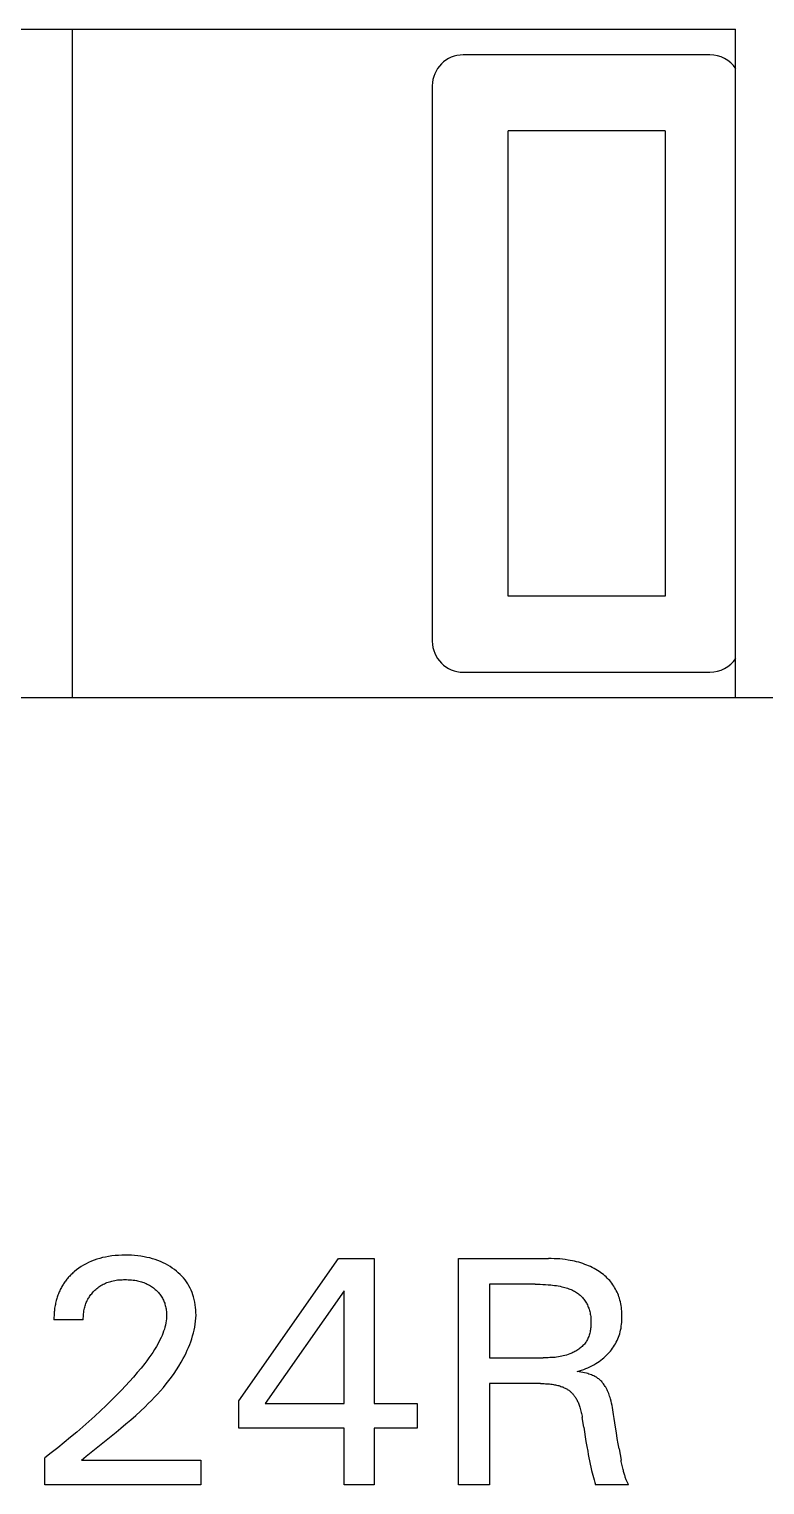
# Model space of a CAD drawing. Extents: x 0 to 420, y 0 to 297.
# Drawn here: x 162.89 to 170.05, y 229.71 to 243.86 of the extents above; entities that cross this region are included whole.
import ezdxf

# ---------------------------------------------------------------- set-up
doc = ezdxf.new("R2010")
doc.units = 0
doc.header["$LTSCALE"] = 23.1
doc.layers.add('10000_FRONT', color=7, linetype='CONTINUOUS')

msp = doc.modelspace()

# ---------------------------------------------------------------- linework, layer by layer
at = {"layer": '10000_FRONT', "color": 7, "linetype": 'CONTINUOUS'}
for p, q in [((155.513, 243.856), (169.763, 243.856)), ((163.313, 237.356), (163.313, 243.856)), ((169.763, 237.356), (169.763, 243.856)), ((169.513, 243.606), (167.113, 243.606)), ((166.813, 243.306), (166.813, 237.906)), ((167.55, 238.344), (167.55, 242.869)), ((169.076, 242.869), (167.55, 242.869)), ((169.076, 242.869), (169.076, 238.344)), ((169.076, 238.344), (167.55, 238.344)), ((167.113, 237.606), (169.513, 237.606)), ((182.263, 237.356), (148.763, 237.356)), ((163.634, 231.921), (163.606, 231.915)), ((163.665, 231.927), (163.634, 231.921)), ((163.697, 231.932), (163.665, 231.927)), ((163.728, 231.935), (163.697, 231.932)), ((163.76, 231.937), (163.728, 231.935)), ((163.792, 231.939), (163.76, 231.937)), ((163.824, 231.939), (163.792, 231.939)), ((163.855, 231.939), (163.824, 231.939)), ((163.886, 231.938), (163.855, 231.939)), ((163.917, 231.936), (163.886, 231.938)), ((163.948, 231.933), (163.917, 231.936)), ((163.978, 231.929), (163.948, 231.933)), ((164.009, 231.924), (163.978, 231.929)), ((164.036, 231.918), (164.009, 231.924)), ((163.333, 231.78), (163.325, 231.773)), ((163.354, 231.797), (163.333, 231.78)), ((163.376, 231.814), (163.354, 231.797)), ((163.399, 231.829), (163.376, 231.814)), ((163.422, 231.843), (163.399, 231.829)), ((163.446, 231.856), (163.422, 231.843)), ((163.47, 231.868), (163.446, 231.856)), ((163.497, 231.88), (163.47, 231.868)), ((163.523, 231.891), (163.497, 231.88)), ((163.551, 231.9), (163.523, 231.891)), ((163.578, 231.908), (163.551, 231.9)), ((163.606, 231.915), (163.578, 231.908)), ((164.064, 231.912), (164.036, 231.918)), ((164.091, 231.905), (164.064, 231.912)), ((164.117, 231.896), (164.091, 231.905)), ((164.144, 231.887), (164.117, 231.896)), ((164.17, 231.877), (164.144, 231.887)), ((164.194, 231.866), (164.17, 231.877)), ((164.217, 231.855), (164.194, 231.866)), ((164.24, 231.842), (164.217, 231.855)), ((164.262, 231.829), (164.24, 231.842)), ((164.284, 231.814), (164.262, 231.829)), ((164.306, 231.799), (164.284, 231.814)), ((164.324, 231.784), (164.306, 231.799)), ((164.342, 231.769), (164.324, 231.784)), ((164.931, 230.522), (165.901, 231.906)), ((165.901, 231.906), (166.248, 231.906)), ((166.248, 231.906), (166.248, 230.497)), ((167.067, 229.706), (167.067, 231.906)), ((167.067, 231.906), (167.943, 231.906)), ((167.97, 231.906), (167.943, 231.906)), ((167.998, 231.905), (167.97, 231.906)), ((168.025, 231.904), (167.998, 231.905)), ((168.052, 231.902), (168.025, 231.904)), ((168.079, 231.9), (168.052, 231.902)), ((168.106, 231.896), (168.079, 231.9)), ((168.133, 231.892), (168.106, 231.896)), ((168.154, 231.889), (168.133, 231.892)), ((168.175, 231.885), (168.154, 231.889)), ((168.196, 231.88), (168.175, 231.885)), ((168.216, 231.875), (168.196, 231.88)), ((168.237, 231.87), (168.216, 231.875)), ((168.257, 231.864), (168.237, 231.87)), ((168.277, 231.857), (168.257, 231.864)), ((168.297, 231.85), (168.277, 231.857)), ((168.315, 231.843), (168.297, 231.85)), ((168.333, 231.836), (168.315, 231.843)), ((168.351, 231.828), (168.333, 231.836)), ((168.369, 231.819), (168.351, 231.828)), ((168.386, 231.81), (168.369, 231.819)), ((168.403, 231.801), (168.386, 231.81)), ((168.42, 231.791), (168.403, 231.801)), ((168.436, 231.78), (168.42, 231.791)), ((168.45, 231.77), (168.436, 231.78)), ((163.216, 231.644), (163.21, 231.634)), ((163.222, 231.653), (163.216, 231.644)), ((163.227, 231.662), (163.222, 231.653)), ((163.233, 231.671), (163.227, 231.662)), ((163.239, 231.68), (163.233, 231.671)), ((163.246, 231.688), (163.239, 231.68)), ((163.252, 231.696), (163.246, 231.688)), ((163.259, 231.705), (163.252, 231.696)), ((163.265, 231.713), (163.259, 231.705)), ((163.272, 231.721), (163.265, 231.713)), ((163.279, 231.729), (163.272, 231.721)), ((163.287, 231.736), (163.279, 231.729)), ((163.294, 231.744), (163.287, 231.736)), ((163.301, 231.752), (163.294, 231.744)), ((163.309, 231.759), (163.301, 231.752)), ((163.317, 231.766), (163.309, 231.759)), ((163.325, 231.773), (163.317, 231.766)), ((163.569, 231.63), (163.579, 231.637)), ((163.579, 231.637), (163.59, 231.643)), ((163.59, 231.643), (163.601, 231.65)), ((163.601, 231.65), (163.612, 231.656)), ((163.612, 231.656), (163.624, 231.661)), ((163.624, 231.661), (163.636, 231.667)), ((163.636, 231.667), (163.648, 231.672)), ((163.648, 231.672), (163.66, 231.676)), ((163.66, 231.676), (163.672, 231.68)), ((163.672, 231.68), (163.685, 231.684)), ((163.685, 231.684), (163.697, 231.688)), ((163.697, 231.688), (163.71, 231.691)), ((163.71, 231.691), (163.724, 231.693)), ((163.724, 231.693), (163.738, 231.696)), ((163.738, 231.696), (163.752, 231.698)), ((163.752, 231.698), (163.767, 231.699)), ((163.767, 231.699), (163.781, 231.701)), ((163.781, 231.701), (163.795, 231.701)), ((163.795, 231.701), (163.809, 231.702)), ((163.809, 231.702), (163.824, 231.702)), ((163.824, 231.702), (163.84, 231.702)), ((163.84, 231.702), (163.856, 231.701)), ((163.856, 231.701), (163.872, 231.701)), ((163.872, 231.701), (163.887, 231.699)), ((163.887, 231.699), (163.903, 231.697)), ((163.903, 231.697), (163.919, 231.695)), ((163.919, 231.695), (163.935, 231.692)), ((163.935, 231.692), (163.947, 231.69)), ((163.947, 231.69), (163.959, 231.687)), ((163.959, 231.687), (163.971, 231.684)), ((163.971, 231.684), (163.983, 231.68)), ((163.983, 231.68), (163.995, 231.676)), ((163.995, 231.676), (164.007, 231.672)), ((164.007, 231.672), (164.019, 231.668)), ((164.019, 231.668), (164.03, 231.663)), ((164.03, 231.663), (164.041, 231.658)), ((164.041, 231.658), (164.052, 231.652)), ((164.052, 231.652), (164.062, 231.647)), ((164.062, 231.647), (164.072, 231.641)), ((164.072, 231.641), (164.082, 231.634)), ((164.36, 231.752), (164.342, 231.769)), ((164.377, 231.736), (164.36, 231.752)), ((164.393, 231.718), (164.377, 231.736)), ((164.408, 231.699), (164.393, 231.718)), ((164.422, 231.68), (164.408, 231.699)), ((164.435, 231.661), (164.422, 231.68)), ((164.446, 231.641), (164.435, 231.661)), ((164.457, 231.62), (164.446, 231.641)), ((167.368, 231.657), (167.368, 230.941)), ((167.812, 231.657), (167.368, 231.657)), ((167.812, 231.657), (167.838, 231.657)), ((167.838, 231.657), (167.863, 231.656)), ((167.863, 231.656), (167.889, 231.655)), ((167.889, 231.655), (167.914, 231.654)), ((167.914, 231.654), (167.94, 231.652)), ((167.94, 231.652), (167.965, 231.65)), ((167.965, 231.65), (167.983, 231.648)), ((167.983, 231.648), (168.001, 231.646)), ((168.001, 231.646), (168.019, 231.643)), ((168.019, 231.643), (168.037, 231.64)), ((168.037, 231.64), (168.055, 231.637)), ((168.055, 231.637), (168.072, 231.633)), ((168.463, 231.76), (168.45, 231.77)), ((168.477, 231.75), (168.463, 231.76)), ((168.49, 231.739), (168.477, 231.75)), ((168.502, 231.728), (168.49, 231.739)), ((168.514, 231.716), (168.502, 231.728)), ((168.526, 231.704), (168.514, 231.716)), ((168.538, 231.692), (168.526, 231.704)), ((168.548, 231.679), (168.538, 231.692)), ((168.559, 231.666), (168.548, 231.679)), ((168.569, 231.652), (168.559, 231.666)), ((168.578, 231.639), (168.569, 231.652)), ((168.586, 231.625), (168.578, 231.639)), ((163.155, 231.497), (163.152, 231.485)), ((163.158, 231.508), (163.155, 231.497)), ((163.161, 231.519), (163.158, 231.508)), ((163.165, 231.53), (163.161, 231.519)), ((163.168, 231.541), (163.165, 231.53)), ((163.172, 231.552), (163.168, 231.541)), ((163.176, 231.562), (163.172, 231.552)), ((163.181, 231.573), (163.176, 231.562)), ((163.185, 231.583), (163.181, 231.573)), ((163.19, 231.594), (163.185, 231.583)), ((163.194, 231.604), (163.19, 231.594)), ((163.199, 231.614), (163.194, 231.604)), ((163.205, 231.624), (163.199, 231.614)), ((163.21, 231.634), (163.205, 231.624)), ((163.453, 231.489), (163.457, 231.499)), ((163.457, 231.499), (163.462, 231.51)), ((163.462, 231.51), (163.468, 231.52)), ((163.468, 231.52), (163.474, 231.529)), ((163.474, 231.529), (163.48, 231.538)), ((163.48, 231.538), (163.486, 231.548)), ((163.486, 231.548), (163.493, 231.556)), ((163.493, 231.556), (163.5, 231.565)), ((163.5, 231.565), (163.507, 231.574)), ((163.507, 231.574), (163.514, 231.582)), ((163.514, 231.582), (163.522, 231.59)), ((163.522, 231.59), (163.53, 231.598)), ((163.53, 231.598), (163.539, 231.606)), ((163.539, 231.606), (163.549, 231.614)), ((163.549, 231.614), (163.559, 231.622)), ((163.559, 231.622), (163.569, 231.63)), ((164.082, 231.634), (164.092, 231.628)), ((164.092, 231.628), (164.101, 231.621)), ((164.101, 231.621), (164.111, 231.613)), ((164.111, 231.613), (164.119, 231.606)), ((164.119, 231.606), (164.127, 231.599)), ((164.127, 231.599), (164.135, 231.591)), ((164.135, 231.591), (164.143, 231.584)), ((164.143, 231.584), (164.15, 231.576)), ((164.15, 231.576), (164.157, 231.567)), ((164.157, 231.567), (164.164, 231.559)), ((164.164, 231.559), (164.17, 231.55)), ((164.17, 231.55), (164.177, 231.541)), ((164.177, 231.541), (164.182, 231.532)), ((164.182, 231.532), (164.188, 231.522)), ((164.188, 231.522), (164.193, 231.513)), ((164.193, 231.513), (164.197, 231.503)), ((164.197, 231.503), (164.202, 231.493)), ((164.467, 231.599), (164.457, 231.62)), ((164.476, 231.577), (164.467, 231.599)), ((164.484, 231.555), (164.476, 231.577)), ((164.491, 231.533), (164.484, 231.555)), ((164.498, 231.508), (164.491, 231.533)), ((164.503, 231.483), (164.498, 231.508)), ((165.954, 231.593), (165.188, 230.497)), ((165.954, 230.497), (165.954, 231.593)), ((168.072, 231.633), (168.09, 231.629)), ((168.09, 231.629), (168.102, 231.625)), ((168.102, 231.625), (168.115, 231.622)), ((168.115, 231.622), (168.127, 231.618)), ((168.127, 231.618), (168.139, 231.613)), ((168.139, 231.613), (168.151, 231.609)), ((168.151, 231.609), (168.163, 231.604)), ((168.163, 231.604), (168.175, 231.599)), ((168.175, 231.599), (168.186, 231.593)), ((168.186, 231.593), (168.196, 231.588)), ((168.196, 231.588), (168.206, 231.582)), ((168.206, 231.582), (168.215, 231.576)), ((168.215, 231.576), (168.224, 231.57)), ((168.224, 231.57), (168.233, 231.564)), ((168.233, 231.564), (168.242, 231.557)), ((168.242, 231.557), (168.25, 231.55)), ((168.25, 231.55), (168.258, 231.543)), ((168.258, 231.543), (168.266, 231.535)), ((168.266, 231.535), (168.274, 231.527)), ((168.274, 231.527), (168.281, 231.519)), ((168.281, 231.519), (168.288, 231.51)), ((168.288, 231.51), (168.294, 231.502)), ((168.294, 231.502), (168.3, 231.493)), ((168.594, 231.61), (168.586, 231.625)), ((168.602, 231.596), (168.594, 231.61)), ((168.609, 231.581), (168.602, 231.596)), ((168.616, 231.566), (168.609, 231.581)), ((168.622, 231.551), (168.616, 231.566)), ((168.628, 231.535), (168.622, 231.551)), ((168.633, 231.52), (168.628, 231.535)), ((168.638, 231.502), (168.633, 231.52)), ((168.642, 231.485), (168.638, 231.502)), ((163.135, 231.374), (163.134, 231.362)), ((163.134, 231.362), (163.134, 231.349)), ((163.136, 231.387), (163.135, 231.374)), ((163.137, 231.399), (163.136, 231.387)), ((163.139, 231.411), (163.137, 231.399)), ((163.14, 231.424), (163.139, 231.411)), ((163.142, 231.436), (163.14, 231.424)), ((163.144, 231.449), (163.142, 231.436)), ((163.147, 231.461), (163.144, 231.449)), ((163.149, 231.473), (163.147, 231.461)), ((163.152, 231.485), (163.149, 231.473)), ((163.419, 231.34), (163.42, 231.354)), ((163.42, 231.354), (163.421, 231.369)), ((163.421, 231.369), (163.423, 231.383)), ((163.423, 231.383), (163.425, 231.397)), ((163.425, 231.397), (163.428, 231.411)), ((163.428, 231.411), (163.431, 231.424)), ((163.431, 231.424), (163.434, 231.435)), ((163.434, 231.435), (163.437, 231.446)), ((163.437, 231.446), (163.44, 231.457)), ((163.44, 231.457), (163.444, 231.468)), ((163.444, 231.468), (163.448, 231.479)), ((163.448, 231.479), (163.453, 231.489)), ((164.202, 231.493), (164.206, 231.482)), ((164.206, 231.482), (164.21, 231.472)), ((164.21, 231.472), (164.213, 231.462)), ((164.213, 231.462), (164.216, 231.451)), ((164.216, 231.451), (164.219, 231.439)), ((164.219, 231.439), (164.222, 231.428)), ((164.222, 231.428), (164.224, 231.416)), ((164.224, 231.416), (164.226, 231.404)), ((164.226, 231.404), (164.227, 231.392)), ((164.227, 231.392), (164.228, 231.38)), ((164.228, 231.38), (164.229, 231.368)), ((164.229, 231.368), (164.229, 231.356)), ((164.229, 231.356), (164.229, 231.344)), ((164.508, 231.458), (164.503, 231.483)), ((164.511, 231.432), (164.508, 231.458)), ((164.513, 231.407), (164.511, 231.432)), ((164.514, 231.382), (164.513, 231.407)), ((164.513, 231.327), (164.515, 231.356)), ((164.515, 231.356), (164.514, 231.382)), ((168.3, 231.493), (168.306, 231.484)), ((168.306, 231.484), (168.311, 231.474)), ((168.311, 231.474), (168.317, 231.465)), ((168.317, 231.465), (168.321, 231.455)), ((168.321, 231.455), (168.326, 231.445)), ((168.326, 231.445), (168.33, 231.435)), ((168.33, 231.435), (168.334, 231.425)), ((168.334, 231.425), (168.337, 231.415)), ((168.337, 231.415), (168.341, 231.403)), ((168.341, 231.403), (168.344, 231.391)), ((168.344, 231.391), (168.347, 231.379)), ((168.347, 231.379), (168.349, 231.367)), ((168.349, 231.367), (168.352, 231.355)), ((168.352, 231.355), (168.353, 231.343)), ((168.646, 231.467), (168.642, 231.485)), ((168.649, 231.45), (168.646, 231.467)), ((168.652, 231.432), (168.649, 231.45)), ((168.654, 231.414), (168.652, 231.432)), ((168.655, 231.396), (168.654, 231.414)), ((168.656, 231.378), (168.655, 231.396)), ((168.657, 231.36), (168.656, 231.378)), ((168.657, 231.342), (168.657, 231.36)), ((163.134, 231.349), (163.133, 231.337)), ((163.133, 231.337), (163.133, 231.325)), ((163.133, 231.325), (163.133, 231.312)), ((163.418, 231.312), (163.133, 231.312)), ((163.418, 231.326), (163.419, 231.34)), ((163.418, 231.312), (163.418, 231.326)), ((164.207, 231.219), (164.2, 231.199)), ((164.213, 231.239), (164.207, 231.219)), ((164.218, 231.26), (164.213, 231.239)), ((164.222, 231.281), (164.218, 231.26)), ((164.226, 231.302), (164.222, 231.281)), ((164.228, 231.322), (164.226, 231.302)), ((164.229, 231.344), (164.228, 231.322)), ((164.49, 231.183), (164.497, 231.211)), ((164.497, 231.211), (164.503, 231.24)), ((164.503, 231.24), (164.508, 231.269)), ((164.508, 231.269), (164.511, 231.298)), ((164.511, 231.298), (164.513, 231.327)), ((168.351, 231.214), (168.349, 231.203)), ((168.352, 231.226), (168.351, 231.214)), ((168.354, 231.237), (168.352, 231.226)), ((168.353, 231.343), (168.354, 231.331)), ((168.354, 231.331), (168.355, 231.319)), ((168.355, 231.248), (168.354, 231.237)), ((168.355, 231.319), (168.356, 231.306)), ((168.356, 231.259), (168.355, 231.248)), ((168.356, 231.306), (168.356, 231.294)), ((168.356, 231.294), (168.356, 231.281)), ((168.356, 231.281), (168.356, 231.27)), ((168.356, 231.27), (168.356, 231.259)), ((168.64, 231.193), (168.644, 231.211)), ((168.644, 231.211), (168.648, 231.23)), ((168.648, 231.23), (168.651, 231.248)), ((168.651, 231.248), (168.653, 231.267)), ((168.653, 231.267), (168.655, 231.286)), ((168.655, 231.286), (168.656, 231.304)), ((168.656, 231.304), (168.657, 231.323)), ((168.657, 231.323), (168.657, 231.342)), ((164.146, 231.08), (164.129, 231.051)), ((164.161, 231.109), (164.146, 231.08)), ((164.176, 231.139), (164.161, 231.109)), ((164.184, 231.159), (164.176, 231.139)), ((164.193, 231.179), (164.184, 231.159)), ((164.2, 231.199), (164.193, 231.179)), ((164.442, 231.043), (164.454, 231.07)), ((164.454, 231.07), (164.464, 231.098)), ((164.464, 231.098), (164.474, 231.126)), ((164.474, 231.126), (164.482, 231.154)), ((164.482, 231.154), (164.49, 231.183)), ((168.292, 231.075), (168.285, 231.067)), ((168.299, 231.084), (168.292, 231.075)), ((168.305, 231.092), (168.299, 231.084)), ((168.311, 231.101), (168.305, 231.092)), ((168.316, 231.111), (168.311, 231.101)), ((168.321, 231.12), (168.316, 231.111)), ((168.326, 231.13), (168.321, 231.12)), ((168.33, 231.14), (168.326, 231.13)), ((168.334, 231.15), (168.33, 231.14)), ((168.338, 231.161), (168.334, 231.15)), ((168.341, 231.171), (168.338, 231.161)), ((168.344, 231.182), (168.341, 231.171)), ((168.347, 231.193), (168.344, 231.182)), ((168.349, 231.203), (168.347, 231.193)), ((168.586, 231.064), (168.594, 231.079)), ((168.594, 231.079), (168.602, 231.094)), ((168.602, 231.094), (168.61, 231.11)), ((168.61, 231.11), (168.617, 231.126)), ((168.617, 231.126), (168.623, 231.142)), ((168.623, 231.142), (168.629, 231.159)), ((168.629, 231.159), (168.635, 231.175)), ((168.635, 231.175), (168.64, 231.193)), ((164.056, 230.94), (164.036, 230.913)), ((164.075, 230.967), (164.056, 230.94)), ((164.094, 230.994), (164.075, 230.967)), ((164.112, 231.022), (164.094, 230.994)), ((164.129, 231.051), (164.112, 231.022)), ((164.37, 230.898), (164.391, 230.936)), ((164.391, 230.936), (164.405, 230.962)), ((164.405, 230.962), (164.418, 230.989)), ((164.418, 230.989), (164.43, 231.016)), ((164.43, 231.016), (164.442, 231.043)), ((167.368, 230.941), (167.892, 230.941)), ((167.908, 230.941), (167.892, 230.941)), ((167.924, 230.942), (167.908, 230.941)), ((167.941, 230.942), (167.924, 230.942)), ((167.957, 230.943), (167.941, 230.942)), ((167.973, 230.944), (167.957, 230.943)), ((167.99, 230.945), (167.973, 230.944)), ((168.006, 230.946), (167.99, 230.945)), ((168.022, 230.948), (168.006, 230.946)), ((168.039, 230.95), (168.022, 230.948)), ((168.055, 230.953), (168.039, 230.95)), ((168.071, 230.956), (168.055, 230.953)), ((168.087, 230.96), (168.071, 230.956)), ((168.103, 230.964), (168.087, 230.96)), ((168.119, 230.968), (168.103, 230.964)), ((168.134, 230.973), (168.119, 230.968)), ((168.15, 230.979), (168.134, 230.973)), ((168.16, 230.983), (168.15, 230.979)), ((168.17, 230.987), (168.16, 230.983)), ((168.18, 230.992), (168.17, 230.987)), ((168.19, 230.997), (168.18, 230.992)), ((168.2, 231.002), (168.19, 230.997)), ((168.209, 231.007), (168.2, 231.002)), ((168.218, 231.013), (168.209, 231.007)), ((168.228, 231.019), (168.218, 231.013)), ((168.237, 231.025), (168.228, 231.019)), ((168.245, 231.031), (168.237, 231.025)), ((168.254, 231.038), (168.245, 231.031)), ((168.262, 231.045), (168.254, 231.038)), ((168.27, 231.052), (168.262, 231.045)), ((168.278, 231.06), (168.27, 231.052)), ((168.285, 231.067), (168.278, 231.06)), ((168.453, 230.919), (168.467, 230.93)), ((168.467, 230.93), (168.481, 230.942)), ((168.481, 230.942), (168.495, 230.954)), ((168.495, 230.954), (168.508, 230.966)), ((168.508, 230.966), (168.521, 230.979)), ((168.521, 230.979), (168.533, 230.992)), ((168.533, 230.992), (168.545, 231.006)), ((168.545, 231.006), (168.556, 231.02)), ((168.556, 231.02), (168.566, 231.034)), ((168.566, 231.034), (168.576, 231.049)), ((168.576, 231.049), (168.586, 231.064)), ((163.943, 230.798), (163.906, 230.754)), ((163.98, 230.842), (163.943, 230.798)), ((164.016, 230.887), (163.98, 230.842)), ((164.036, 230.913), (164.016, 230.887)), ((164.276, 230.755), (164.301, 230.789)), ((164.301, 230.789), (164.325, 230.825)), ((164.325, 230.825), (164.348, 230.861)), ((164.348, 230.861), (164.37, 230.898)), ((168.222, 230.807), (168.244, 230.814)), ((168.24, 230.805), (168.222, 230.807)), ((168.258, 230.802), (168.24, 230.805)), ((168.244, 230.814), (168.265, 230.821)), ((168.276, 230.799), (168.258, 230.802)), ((168.265, 230.821), (168.286, 230.829)), ((168.294, 230.795), (168.276, 230.799)), ((168.286, 230.829), (168.307, 230.837)), ((168.311, 230.791), (168.294, 230.795)), ((168.307, 230.837), (168.326, 230.845)), ((168.324, 230.788), (168.311, 230.791)), ((168.336, 230.784), (168.324, 230.788)), ((168.326, 230.845), (168.346, 230.855)), ((168.346, 230.855), (168.365, 230.864)), ((168.365, 230.864), (168.384, 230.874)), ((168.384, 230.874), (168.402, 230.885)), ((168.402, 230.885), (168.419, 230.896)), ((168.419, 230.896), (168.436, 230.907)), ((168.436, 230.907), (168.453, 230.919)), ((163.829, 230.669), (163.789, 230.627)), ((163.867, 230.711), (163.829, 230.669)), ((163.906, 230.754), (163.867, 230.711)), ((164.169, 230.621), (164.197, 230.654)), ((164.197, 230.654), (164.224, 230.687)), ((164.224, 230.687), (164.25, 230.72)), ((164.25, 230.72), (164.276, 230.755)), ((167.368, 230.692), (167.368, 229.706)), ((167.864, 230.692), (167.368, 230.692)), ((167.864, 230.692), (167.877, 230.692)), ((167.877, 230.692), (167.889, 230.691)), ((167.889, 230.691), (167.902, 230.691)), ((167.902, 230.691), (167.915, 230.69)), ((167.915, 230.69), (167.928, 230.69)), ((167.928, 230.69), (167.941, 230.689)), ((167.941, 230.689), (167.954, 230.687)), ((167.954, 230.687), (167.967, 230.686)), ((167.967, 230.686), (167.98, 230.684)), ((167.98, 230.684), (167.99, 230.682)), ((167.99, 230.682), (168.001, 230.68)), ((168.001, 230.68), (168.011, 230.678)), ((168.011, 230.678), (168.022, 230.676)), ((168.022, 230.676), (168.032, 230.673)), ((168.032, 230.673), (168.043, 230.671)), ((168.043, 230.671), (168.053, 230.668)), ((168.053, 230.668), (168.063, 230.664)), ((168.063, 230.664), (168.074, 230.661)), ((168.074, 230.661), (168.081, 230.658)), ((168.081, 230.658), (168.089, 230.654)), ((168.089, 230.654), (168.096, 230.651)), ((168.096, 230.651), (168.104, 230.648)), ((168.104, 230.648), (168.111, 230.644)), ((168.348, 230.78), (168.336, 230.784)), ((168.36, 230.776), (168.348, 230.78)), ((168.372, 230.771), (168.36, 230.776)), ((168.384, 230.766), (168.372, 230.771)), ((168.392, 230.761), (168.384, 230.766)), ((168.4, 230.757), (168.392, 230.761)), ((168.409, 230.752), (168.4, 230.757)), ((168.416, 230.747), (168.409, 230.752)), ((168.424, 230.742), (168.416, 230.747)), ((168.432, 230.737), (168.424, 230.742)), ((168.439, 230.731), (168.432, 230.737)), ((168.446, 230.724), (168.439, 230.731)), ((168.453, 230.718), (168.446, 230.724)), ((168.46, 230.711), (168.453, 230.718)), ((168.466, 230.703), (168.46, 230.711)), ((168.472, 230.696), (168.466, 230.703)), ((168.478, 230.688), (168.472, 230.696)), ((168.484, 230.68), (168.478, 230.688)), ((168.489, 230.672), (168.484, 230.68)), ((168.494, 230.664), (168.489, 230.672)), ((168.499, 230.655), (168.494, 230.664)), ((168.506, 230.643), (168.499, 230.655)), ((163.695, 230.532), (163.641, 230.479)), ((163.749, 230.586), (163.695, 230.532)), ((163.789, 230.627), (163.749, 230.586)), ((164.051, 230.496), (164.081, 230.527)), ((164.081, 230.527), (164.111, 230.558)), ((164.111, 230.558), (164.14, 230.589)), ((164.14, 230.589), (164.169, 230.621)), ((164.931, 230.257), (164.931, 230.522)), ((168.111, 230.644), (168.118, 230.64)), ((168.118, 230.64), (168.126, 230.636)), ((168.126, 230.636), (168.132, 230.631)), ((168.132, 230.631), (168.139, 230.627)), ((168.139, 230.627), (168.146, 230.622)), ((168.146, 230.622), (168.152, 230.617)), ((168.152, 230.617), (168.158, 230.612)), ((168.158, 230.612), (168.163, 230.607)), ((168.163, 230.607), (168.169, 230.601)), ((168.169, 230.601), (168.174, 230.596)), ((168.174, 230.596), (168.179, 230.59)), ((168.179, 230.59), (168.184, 230.584)), ((168.184, 230.584), (168.189, 230.578)), ((168.189, 230.578), (168.194, 230.572)), ((168.194, 230.572), (168.198, 230.566)), ((168.198, 230.566), (168.203, 230.559)), ((168.203, 230.559), (168.208, 230.551)), ((168.208, 230.551), (168.213, 230.543)), ((168.213, 230.543), (168.218, 230.535)), ((168.218, 230.535), (168.222, 230.526)), ((168.222, 230.526), (168.226, 230.517)), ((168.226, 230.517), (168.23, 230.509)), ((168.23, 230.509), (168.234, 230.5)), ((168.512, 230.631), (168.506, 230.643)), ((168.518, 230.619), (168.512, 230.631)), ((168.523, 230.606), (168.518, 230.619)), ((168.528, 230.594), (168.523, 230.606)), ((168.533, 230.581), (168.528, 230.594)), ((168.537, 230.568), (168.533, 230.581)), ((168.541, 230.555), (168.537, 230.568)), ((168.545, 230.542), (168.541, 230.555)), ((168.551, 230.521), (168.545, 230.542)), ((168.556, 230.5), (168.551, 230.521)), ((163.531, 230.375), (163.473, 230.323)), ((163.586, 230.427), (163.531, 230.375)), ((163.641, 230.479), (163.586, 230.427)), ((163.881, 230.34), (163.928, 230.381)), ((163.928, 230.381), (163.974, 230.423)), ((163.974, 230.423), (164.02, 230.466)), ((164.02, 230.466), (164.051, 230.496)), ((165.188, 230.497), (165.954, 230.497)), ((166.248, 230.497), (166.665, 230.497)), ((166.665, 230.497), (166.665, 230.257)), ((168.234, 230.5), (168.238, 230.491)), ((168.238, 230.491), (168.241, 230.482)), ((168.241, 230.482), (168.244, 230.473)), ((168.244, 230.473), (168.248, 230.461)), ((168.248, 230.461), (168.252, 230.448)), ((168.252, 230.448), (168.255, 230.436)), ((168.255, 230.436), (168.258, 230.424)), ((168.258, 230.424), (168.261, 230.411)), ((168.261, 230.411), (168.264, 230.399)), ((168.264, 230.399), (168.266, 230.386)), ((168.266, 230.386), (168.269, 230.374)), ((168.269, 230.374), (168.271, 230.361)), ((168.561, 230.479), (168.556, 230.5)), ((168.565, 230.457), (168.561, 230.479)), ((168.569, 230.436), (168.565, 230.457)), ((168.573, 230.414), (168.569, 230.436)), ((168.576, 230.392), (168.573, 230.414)), ((168.582, 230.351), (168.576, 230.392)), ((163.414, 230.271), (163.355, 230.22)), ((163.473, 230.323), (163.414, 230.271)), ((163.737, 230.219), (163.785, 230.259)), ((163.785, 230.259), (163.833, 230.299)), ((163.833, 230.299), (163.881, 230.34)), ((165.954, 230.257), (164.931, 230.257)), ((165.954, 229.706), (165.954, 230.257)), ((166.248, 230.257), (166.248, 229.706)), ((166.665, 230.257), (166.248, 230.257)), ((168.285, 230.269), (168.271, 230.361)), ((168.285, 230.269), (168.292, 230.222)), ((168.292, 230.222), (168.299, 230.175)), ((168.595, 230.268), (168.582, 230.351)), ((168.603, 230.212), (168.595, 230.268)), ((163.233, 230.119), (163.17, 230.068)), ((163.295, 230.17), (163.233, 230.119)), ((163.355, 230.22), (163.295, 230.17)), ((163.543, 230.063), (163.64, 230.14)), ((163.64, 230.14), (163.688, 230.179)), ((163.688, 230.179), (163.737, 230.219)), ((168.299, 230.175), (168.307, 230.127)), ((168.307, 230.127), (168.315, 230.08)), ((168.315, 230.08), (168.324, 230.033)), ((168.612, 230.156), (168.603, 230.212)), ((168.621, 230.106), (168.612, 230.156)), ((168.629, 230.056), (168.621, 230.106)), ((163.107, 230.019), (163.043, 229.97)), ((163.043, 229.706), (163.043, 229.97)), ((163.17, 230.068), (163.107, 230.019)), ((163.401, 229.947), (163.448, 229.985)), ((163.401, 229.947), (164.56, 229.947)), ((163.448, 229.985), (163.495, 230.024)), ((163.495, 230.024), (163.543, 230.063)), ((164.56, 229.947), (164.56, 229.706)), ((168.324, 230.033), (168.33, 230.002)), ((168.33, 230.002), (168.336, 229.97)), ((168.336, 229.97), (168.342, 229.939)), ((168.342, 229.939), (168.348, 229.908)), ((168.629, 230.056), (168.649, 229.946)), ((168.651, 229.933), (168.649, 229.946)), ((168.348, 229.908), (168.355, 229.877)), ((168.355, 229.877), (168.362, 229.846)), ((168.362, 229.846), (168.368, 229.823)), ((168.368, 229.823), (168.374, 229.8)), ((168.374, 229.8), (168.38, 229.777)), ((168.654, 229.92), (168.651, 229.933)), ((168.656, 229.907), (168.654, 229.92)), ((168.659, 229.894), (168.656, 229.907)), ((168.662, 229.881), (168.659, 229.894)), ((168.665, 229.868), (168.662, 229.881)), ((168.668, 229.855), (168.665, 229.868)), ((168.671, 229.845), (168.668, 229.855)), ((168.673, 229.836), (168.671, 229.845)), ((168.676, 229.827), (168.673, 229.836)), ((168.678, 229.817), (168.676, 229.827)), ((168.681, 229.808), (168.678, 229.817)), ((168.684, 229.799), (168.681, 229.808)), ((168.687, 229.79), (168.684, 229.799)), ((164.56, 229.706), (163.043, 229.706)), ((166.248, 229.706), (165.954, 229.706)), ((167.368, 229.706), (167.067, 229.706)), ((168.38, 229.777), (168.386, 229.754)), ((168.386, 229.754), (168.393, 229.731)), ((168.393, 229.731), (168.4, 229.708)), ((168.72, 229.708), (168.4, 229.708)), ((168.69, 229.78), (168.687, 229.79)), ((168.693, 229.771), (168.69, 229.78)), ((168.695, 229.764), (168.693, 229.771)), ((168.698, 229.757), (168.695, 229.764)), ((168.701, 229.75), (168.698, 229.757)), ((168.704, 229.743), (168.701, 229.75)), ((168.707, 229.736), (168.704, 229.743)), ((168.71, 229.729), (168.707, 229.736)), ((168.713, 229.722), (168.71, 229.729)), ((168.716, 229.715), (168.713, 229.722)), ((168.72, 229.708), (168.716, 229.715))]:
    msp.add_line(p, q, dxfattribs=at)
for centre, start, end in [((167.113, 243.306), 90, 180), ((169.513, 243.306), 33.5245, 90), ((167.113, 237.906), 180, 270), ((169.513, 237.906), 270, 326.4755)]:
    msp.add_arc(centre, 0.3, start, end, dxfattribs=at)

doc.saveas('drawing.dxf')
